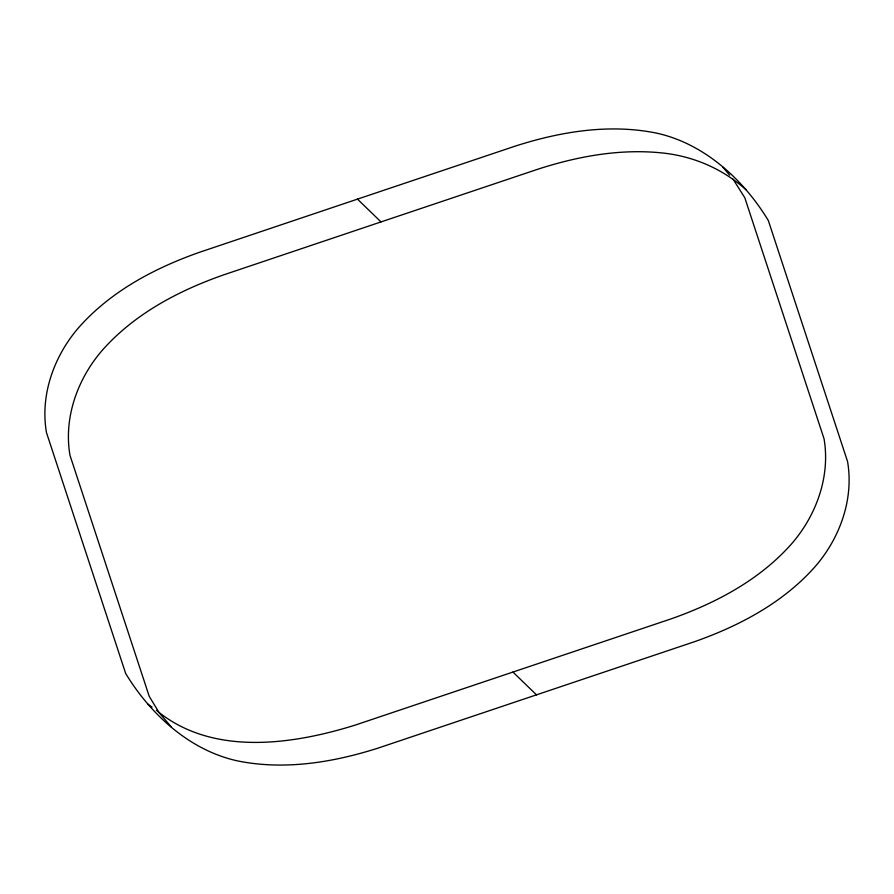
<?xml version="1.0" encoding="UTF-8"?>
<svg xmlns="http://www.w3.org/2000/svg" width="894" height="894" viewBox="0 0 894 894"><rect width="100%" height="100%" fill="white"/><g stroke="black" fill="none" stroke-linecap="round" stroke-linejoin="round"><path stroke-width="1.34" d="M357.488 199.127L199.608 252.253C154.718 268.044 111.001 291.165 79.052 327.182C54.199 355.633 39.951 394.757 46.454 432.517L125.685 673.495C150.471 714.429 189.908 750.569 237.681 760.928C284.739 770.449 333.428 762.414 378.598 747.932L694.392 641.747C739.282 625.956 782.999 602.835 814.948 566.818C839.801 538.367 854.049 499.243 847.546 461.483L768.315 220.505C743.529 179.571 704.092 143.431 656.319 133.072C609.261 123.551 560.572 131.586 515.402 146.068L357.488 199.127L381.012 221.924L538.914 168.865C577.502 156.484 618.313 148.985 658.923 152.639C691.598 155.355 721.827 168.072 746.334 189.975M381.012 221.924L223.12 275.05C178.241 290.841 134.513 313.962 102.564 349.979C77.711 378.43 63.474 417.554 69.978 455.314L149.209 696.292L159.233 712.831L171.19 726.822M156.428 710.317C211.688 756.302 291.567 744.937 355.086 725.135L670.88 618.95C715.759 603.159 759.487 580.038 791.436 544.021C816.289 515.57 830.526 476.446 824.022 438.686L744.791 197.708L733.058 179.169M147.666 704.025L152.047 707.165M512.988 672.076L536.512 694.873M722.81 167.178L729.638 175.168"/></g></svg>
